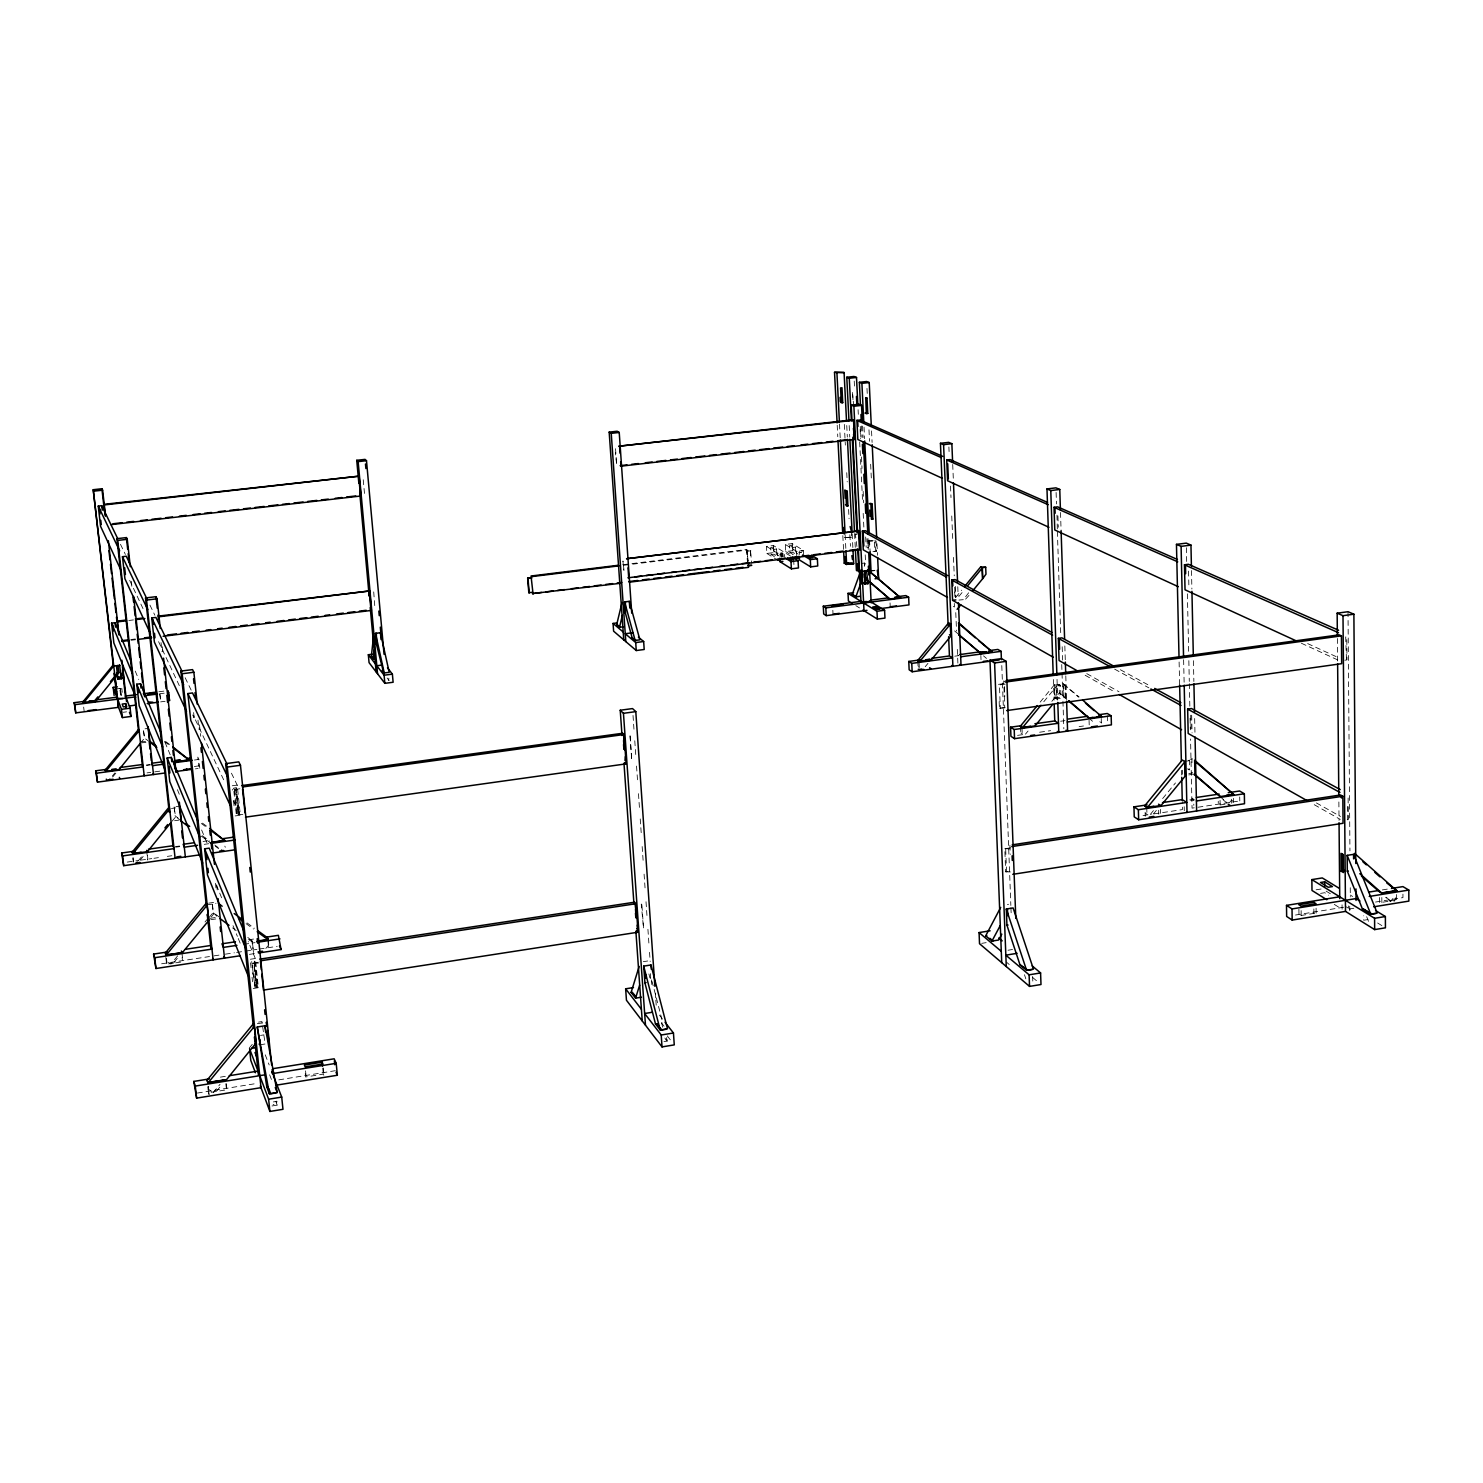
<?xml version="1.0" encoding="UTF-8"?>
<svg xmlns="http://www.w3.org/2000/svg" width="1483" height="1483" viewBox="0 0 1483 1483"><rect width="100%" height="100%" fill="white"/><g stroke="black" fill="none" stroke-linecap="round" stroke-linejoin="round"><path stroke-width="0.75" stroke-dasharray="5 3.75" d="M388.639 680.326L388.898 678.157M665.978 1040.028L666.887 1037.396M112.337 776.054L114.858 772.977M112.671 777.018L116.453 772.402M140.403 743.187L144.555 738.145L143.276 729.043L147.911 728.431M138.605 860.381L141.386 856.989M140.384 859.862L143.165 856.47M172.139 821.156L175.569 816.985L174.141 806.9L179.239 806.196M205.025 921.981L207.935 918.422M177.682 955.812L170.897 964.08L166.43 960.891L166.912 962.356L166.485 958.556M209.344 917.217L213.163 912.564L212.106 902.665L213.719 913.954L211.161 917.069M174.104 962.245L178.182 957.276M265.828 948.453L268.238 945.524L268.849 946.97M249.422 1047.832L252.258 1044.384M213.255 1092.563L220.059 1084.258M216.592 1091.117L222.061 1084.462M955.738 597.297L961.596 590.16M958.889 596.444L963.283 591.087M968.64 592.792L963.394 599.67L958.982 600.059M968.955 595.424L964.525 600.318M925.207 666.72L927.969 663.364M1040.158 702.126L1054.32 684.868L1056.563 686.184L1056.99 699.142L1054.747 697.807L1054.32 684.868M1043.791 701.737L1056.563 686.184M1051.836 701.366L1054.747 697.807M1025.457 734.159L1028.053 731.026M1054.654 685.09L1063.478 683.867L1063.886 696.806L1055.08 697.9L1059.363 692.876L1059.084 684.479L1060.586 685.35L1060.864 693.766L1056.619 698.919L1065.387 697.566L1063.515 696.584L1063.089 683.663L1079.142 696.973M1162.653 798.558L1175.481 782.931M1150.27 814.482L1154.553 809.273M1153.477 813.889L1156.332 810.404M1229.314 802.878L1231.502 800.19L1233.393 801.321M1393.983 901.423L1396.448 898.42L1394.094 897.03L1390.405 901.516L1385.604 897.271M272.001 1105.966L277.21 1105.113L276.783 1101.053M663.939 1041.622L667.183 1041.085L666.924 1037.136M662.66 1027.2L661.548 1022.918L662.753 1022.714L652.112 981.616L650.926 981.802L650.351 973.423M1368.012 919.553L1363.73 920.257L1363.711 915.771M273.335 1101.925L276.802 1101.35L276.598 1103.964L273.132 1104.52M220.374 1077.14L227.01 1076.065M1008.032 950.232L1012.518 949.509M1382.323 889.93L1389.182 888.818M197.35 1093.064L257.06 1083.387M278.804 1079.865L335.325 1070.689M1295.512 915.03L1344.043 907.17M1375.52 902.053L1402.955 897.604L1402.937 893.211M207.824 1086.742L208.473 1092.749L226.491 1089.82L225.842 1083.813M323.313 1067.982L324.11 1075.935L323.313 1074.118L305.591 1076.992L304.997 1071.023M1316.088 908.152L1316.162 914.826L1313.919 913.398L1298.997 915.808L1298.904 909.153M1387.921 901.386L1379.524 902.739L1379.487 896.121M1390.034 901.034L1394.242 900.366L1394.224 895.954M1353.831 908.263L1349.586 908.949L1351.884 910.377M981.727 943.355L986.158 942.65M1316.144 889.8L1322.391 888.799M1320.593 893.378L1324.782 892.71L1328.657 895.139M260.545 1035.412L263.955 1034.856M260.026 1044.792L265.16 1043.976L261.916 1021.583L258.505 1022.121M643.307 961.67L647.719 960.984M1007.42 904.482L1008.551 904.296M257.319 1023.696L262.454 1022.899L261.916 1021.583M254.26 985.861L256.837 985.472L257.708 987.604L255.15 963.209L254.297 961.132L251.721 961.522L255.132 987.993L251.721 961.522M258.431 962.263L253.686 962.986L256.244 987.363L260.545 986.714M1010.461 847.85L1004.788 848.721L1005.659 871.819L1009.441 871.244M253.241 988.494L258.376 987.697L255.336 958.5L248.236 941.52M1347.213 819.561L1348.288 819.413L1348.103 796.89M1005.659 871.819L1010.368 871.948M161.628 963.783L209.492 956.554M214.053 955.868L220.837 954.848M225.36 954.162L234.388 952.809M236.631 952.457L243.397 951.437M245.659 951.104L256.911 949.398M259.173 949.064L277.21 946.339M1143.004 815.557L1151.772 814.223M1153.959 813.889L1182.452 809.588L1182.285 801.599M1237.508 801.265L1192.054 808.142L1190.552 738.997M173.455 963.153L166.597 964.191L165.392 953.439M175.736 962.819L182.594 961.781L182.112 957.48M1224.995 804.212L1218.322 805.232L1218.247 801.246M249.404 954.366L256.188 953.347M255.336 958.5L250.164 959.279L251.109 968.269M252.573 963.598L255.15 963.209M253.686 962.986L258.339 963.171M1004.788 848.721L1009.497 848.832M249.033 939.74L253.556 939.054M1189.829 799.875L1193.667 799.281L1193.796 805.288M1190.738 800.431L1194.594 799.856M243.75 944.337L255.057 942.632M210.271 918.292L217.111 917.273M1188.791 773.551L1192.647 772.977L1187.753 768.824L1189.588 769.918L1189.385 760.686L1187.549 759.611L1192.351 758.907M210.827 919.682L217.667 918.681M1188.699 774.923L1192.554 774.348M208.64 903.166L215.869 902.109M206.971 904.871L216.036 903.555M1184.583 761.391L1192.592 760.223M127.223 862.086L138.364 860.511M140.588 860.177L151.748 858.601M153.972 858.286L158.421 857.637M167.338 856.377L171.806 855.747M1017.56 735.364L1024.178 734.437M1039.62 732.231L1050.631 730.656M1079.123 726.614L1083.498 725.984M203.06 841.473L209.678 840.527M175.439 846.608L179.536 846.014M1060.642 721.239L1065.035 720.608M175.661 847.182L179.758 846.608M204.246 844.346L208.677 843.716M174.586 820.729L178.683 820.155M236.168 813.24L238.782 812.869L239.634 814.668L237.002 815.038L236.168 813.24L233.535 788.14L236.168 787.788L239.634 814.668M239.894 788.752L235.519 789.364L238.151 814.482L242.952 813.815M999.171 701.663L999.412 708.133L1005.177 707.335M1344.821 660.232L1346.972 659.935L1346.786 636.782L1345.711 636.93L1346.471 660.343L1345.322 659.824M238.151 814.482L242.86 814.593M999.412 708.133L1004.176 708.188M235.13 815.928L240.357 815.187L237.206 785.1L230.254 770.752M237.206 785.1L231.96 785.805L232.405 790.105M998.504 684.367L1004.269 683.57L1004.77 696.528M233.535 788.14L234.37 789.883L237.002 789.531M1005.214 684.145L999.431 684.942L1000.339 708.726M171.472 808.457L175.569 807.883M147.021 772.884L150.728 772.383M154.788 771.846L161.387 770.938M194.366 766.489L198.759 765.895L199.834 768.268L195.422 768.861M146.391 764.987L150.117 764.486M954.737 656.19L958.778 655.634L957.536 654.874M146.576 765.469L150.302 764.968M194.458 760.019L198.87 759.426L199.834 768.268M141.849 741.889L145.575 741.407M142.201 742.816L145.927 742.334M158.866 691.764L165.558 690.911M159.738 693.747L164.205 693.173M160.627 701.885L165.095 701.311M123.126 712.285L126.574 711.84M116.453 688.909L120.661 688.372L121.717 691.134L119.826 688.557M861.808 563.392L864.645 563.039L864.83 566.71M869.557 570.936L874.951 570.251M870.058 571.233L875.452 570.547M784.841 559.462L784.433 552.325L773.385 545.522L766.47 546.374L766.878 553.437L773.774 552.584L779.316 556.032M868.259 549.414L867.852 541.073L873.246 540.405M803.749 555.754L803.471 550.397L792.182 543.631L785.304 544.465L785.693 551.546L792.571 550.694L798.206 554.123M867.852 541.073L872.467 541.202M766.47 546.374L777.463 553.196L782.542 553.215L782.746 556.792M781.801 557.256L781.652 552.677L784.433 552.325M771.123 554.549L773.904 554.197L776.981 556.125L776.573 549.025L773.496 547.116L770.734 547.468L771.123 554.549L774.2 556.477L773.792 549.359L770.734 547.468M785.304 544.465L796.501 551.268L801.561 552.288L798.781 552.64M803.471 550.397L800.672 550.749L805.751 551.769M790.476 556.032L786.676 553.697L779.687 554.568M789.976 552.64L792.738 552.306L795.889 554.216L795.5 547.116L792.348 545.225L789.586 545.559L789.976 552.64L793.108 554.549L792.719 547.449L789.586 545.559M130.745 639.544L135.324 638.969M131.06 640.267L135.639 639.711M872.968 551.62L876.583 551.175L876.082 540.757M128.854 620.469L133.433 619.913M856.914 546.467L855.339 534.14L857.471 533.88M622.804 564.726L629.682 563.874M631.98 563.596L746.653 549.489L748.173 560.852M623.564 565.301L630.442 564.448M632.74 564.17L747.525 550.045M851.631 537.217L843.623 537.55L851.631 537.217L851.427 533.157M747.692 563.41L746.969 551.064L750.491 550.638L751.659 563.262M746.969 551.064L750.917 550.916M773.792 549.359L776.573 549.025M792.719 547.449L795.5 547.116M852.391 392.457L853.856 407.436M1307.672 643.603L1338.927 657.896M1301.37 643.233L1338.76 660.398M1120.369 669.741L1150.623 686.221M1114.66 669.148L1148.862 687.852M855.339 534.14L856.321 534.696M876.583 551.175L875.563 550.601L875.063 540.183M1086.779 673.634L1118.998 691.764M1316.403 802.933L1340.484 816.484M1085.185 675.266L1115.309 692.283M1314.235 804.694L1340.243 819.395M953.309 606.362L954.44 606.992L954.292 603.433M864.645 563.039L864.329 566.413M1066.852 699.475L1059.363 692.876L1065.776 697.918L1065.35 684.961M1099.793 721.739L1101.331 722.666M1005.585 682.05L1003.713 680.919L1004.714 707.224M1191.831 798.169L1193.667 799.281M1350.309 895.083L1352.589 896.492M785.693 551.546L789.419 553.826M1326.117 891.116L1331.715 894.583M1377.614 922.982L1385.437 927.82M1346.175 906.817L1348.455 908.226L1348.399 902.702M855.802 605.62L859.51 607.937M1334.255 904.37L1339.816 907.856M766.878 553.437L777.871 560.333L777.463 553.196M918.237 666.72L919.441 667.498M1020.934 732.954L1022.38 733.9M1145.339 813.203L1147.101 814.334M211.568 1091.395L208.232 1089.06L208.843 1090.932L208.38 1086.668M246.104 923.668L253.482 929.025M219.391 917.087L213.163 912.564L216.833 916.234M247.791 937.441L251.498 940.37M232.609 927.913L236.168 930.508M248.681 939.573L252.11 941.798M247.049 922.908L254.409 928.265M202.448 823.121L207.824 827.088M201.354 823.491L206.749 827.458M174.141 806.9L175.124 815.872L177.941 817.93M202.374 835.708L209.604 841.028M214.813 845.069L218.205 847.553M181.204 821.137L175.124 815.872M215.313 846.218L218.705 848.721M201.262 836.078L210.326 842.752M149.672 741.963L144.555 738.145L143.276 729.043M165.577 741.463L170.916 745.43M164.391 741.519L169.729 745.504M1032.613 977.445L1037.637 981.69M1006.215 961.929L1009.256 964.525M954.607 630.905L958.834 634.539M983.526 655.875L986.492 658.433M1088.763 717.994L1095.14 723.537M1063.089 683.663L1078.567 697.14M1219.749 796.297L1226.626 802.322M1223.049 799.708L1228.202 804.212M1386.327 897.252L1391.147 901.516M364.484 493.45L362.983 476.933M373.716 591.902L374.902 607.77M659.453 1015.132L662.252 1018.71M661.548 1022.918L664.013 1026.217M667.257 1035.857L671.465 1041.288M387.082 677.972L389.158 680.641M664.829 1038.026L667.183 1041.085M120.475 544.298L125.388 554.457M149.931 605.083L154.862 615.241M185.171 677.75L191.214 690.244M235.519 789.364L238.485 815.205M129.688 580.335L143.128 608.864M158.588 641.657L179.313 685.647M195.422 719.848L224.73 782.042M233.517 800.69L240.357 815.187M192.716 714.973L194.032 717.772L193.55 713.286M198.87 759.426L197.814 757.072L198.759 765.895M224.823 846.126L225.323 847.275M135.231 671.095L138.753 679.492M164.984 742.26L170.211 754.81M201.614 829.961L207.861 844.902M177.404 789.642L180.036 796.074M216.407 885.036L222.524 900.014M233.016 925.67L237.391 936.366M238.262 938.517L240.895 944.931M252.258 972.718L258.376 987.697M256.244 987.363L254.038 963.82M1366.659 916.698L1369.013 922.611M265.235 1054.802L269.183 1064.961M269.628 1074.804L272.724 1082.812M121.328 695.323L119.808 688.483L120.457 694.174M275.931 1101.776L277.21 1105.113M1024.475 974.72L1025.828 978.836M133.173 859.158L133.563 860.325M208.473 1092.749L209.084 1094.621L208.213 1086.594M648.887 973.942L649.906 977.872M83.66 707.076L84.142 711.154M133.062 857.489L133.507 861.382M132.895 858.249L133.34 862.142M166.356 959.204L166.838 963.505M147.466 855.431L147.911 859.324M146.632 850.371L147.725 860.103M121.81 688.297L122.273 692.32M181.89 952.494L182.854 961.095M131.264 581.28L132.043 588.176M162.314 646.755L162.815 651.334M161.035 642.621L162.055 651.816M160.609 699.197L159.589 692.301L160.275 698.4M197.962 720.163L198.944 729.339M215.461 883.275L215.962 887.872M193.624 712.582L194.106 717.049M226.269 1083.684L226.918 1089.69M199.501 724.853L200.724 736.291M216.666 884.943L217.408 891.802M236.168 787.788L238.782 812.869M254.297 961.132L256.837 985.472M234.37 789.883L237.002 815.038M233.535 800.876L234.221 807.327M252.054 977.26L252.536 981.746M268.219 939.499L269.109 948.063M267.811 940.222L268.701 948.768M305.554 1070.856L306.165 1076.825M322.719 1068.149L323.313 1074.118M655.375 993.221L655.708 997.837M655.857 1000.154L656.339 1007.068M615.538 448.682L616.668 464.902L615.408 452.482M624.028 570.362L622.971 560.963L623.601 570.047M633.019 715.473L633.964 729.265M634.78 740.777L635.892 756.868M636.541 766.062L637.653 782.153M638.469 793.665L639.581 809.755M640.23 818.95L641.36 835.04M642.158 846.552L643.27 862.643M644.085 874.136L645.049 887.928M646.013 901.738L646.959 915.53M647.923 929.322L648.887 943.114M649.535 952.327L650.184 961.522M651.463 979.911L651.779 984.508M750.491 550.638L750.973 558.869M747.395 551.342L748.118 563.707M746.653 549.489L747.302 560.296M782.987 553.493L783.191 557.07M781.152 553.4L781.337 556.978M780.243 552.844L780.447 556.422M773.385 545.522L773.904 554.197M799.281 550.916L799.485 554.494M796.501 551.268L796.89 558.405M793.646 559.554L793.943 564.967M792.182 543.631L792.738 552.306M832.834 610.273L833.038 614.147M844.309 424.416L845.347 445.104M846.737 472.688L847.201 481.882M848.591 509.466L849.055 518.661M849.852 534.751L850.445 546.245M839.508 424.008L840.212 437.837M845.125 534.659L845.829 548.488M837.209 425.213L837.784 436.725M842.826 535.604L843.53 549.414M864.033 427.123L864.608 438.653M869.539 540.053L870.095 551.583M868.871 541.647L869.168 547.894M862.55 426.066L863.106 437.541M868.037 538.57L868.482 547.765M861.493 425.992L862.049 437.504M866.999 538.663L867.444 547.857M860.27 426.4L860.789 437.022M865.683 536.957L866.183 547.394M860.121 429.458L860.566 438.616M861.456 456.949L862.012 468.406M863.143 491.299L863.699 502.756M858.082 409.716L858.305 414.313M859.677 441.953L862.605 501.847M863.18 513.359L863.847 527.188M865.201 554.827L865.664 564.041M854.227 381.075L854.56 387.953M852.744 394.719L853.17 403.32M849.184 425.547L849.759 437.04M854.579 533.602L855.265 547.394M846.756 425.51L847.331 437.04M852.169 533.787L852.873 547.616M890.041 602.895L890.226 606.751M871.541 430.904L872.097 442.435M876.972 543.779L877.528 555.291M866.98 388.416L867.314 395.312M868.982 429.773L869.539 441.267M870.651 464.235L871.318 478.027M874.414 542.37L874.859 551.565M919.034 661.696L919.33 667.98M917.829 660.917L918.107 667.202M952.716 464.457L953.384 480.603M957.777 586.712L958.148 595.944M955.293 586.36L955.756 597.649M948.898 446.958L949.083 451.555M950.51 486.072L950.992 497.565M951.752 515.973L952.809 541.276M953.476 557.386L954.255 575.793M954.718 587.287L955.108 596.5M955.775 612.609L956.535 630.998M957.314 649.406L957.888 663.216M954.7 591.977L954.885 596.203M980.856 655.467L981.023 659.638M1009.923 845.199L1010.257 854.43M1001.785 665.552L1010.85 905.464M1010.943 907.781L1011.202 914.696M1005.696 849.407L1006.586 872.523M1032.631 976.444L1032.798 981.06M1021.991 727.56L1022.25 734.419M1020.545 726.633L1020.786 733.473M1060.512 512.488L1061.105 530.895M1064.831 645.958L1065.276 659.768M1065.795 675.877L1066.537 698.882M1065.406 697.696L1064.979 684.757L1056.137 685.98L1056.619 698.919M1057.917 515.917L1058.287 527.244M1062.18 646.718L1062.625 660.028M1056.1 492.449L1056.489 503.905M1056.99 515.157L1057.305 529.153M1057.379 531.452L1060.753 634.705M1061.735 664.532L1062.866 698.956M1062.94 701.255L1063.83 728.783M1057.027 679.399L1057.713 700.124M1054.691 685.09L1055.136 698.03M1053.356 679.511L1054.061 700.18M1089.06 720.349L1089.208 724.89M1107.338 715.77L1107.541 722.573M1101.202 718.384L1101.443 723.148M1146.767 807.401L1146.971 815.409M1145.136 812.258L1145.247 816.28M120.883 691.245L120.994 695.564M1160.41 809.366L1160.522 813.37M1158.668 810.219L1158.779 814.223M1183.619 659.731L1184.138 682.866M1184.194 806.733L1184.287 810.719M1182.526 770.196L1182.618 774.256M1179.115 661.993L1179.634 685.053M1181.58 770.381L1181.673 774.997M1191.498 570.547L1191.887 589.029M1193.426 660.695L1193.871 681.513M1194.668 718.495L1195.001 734.678M1188.55 571.103L1188.903 587.008M1191.665 715.177L1192.054 732.899M1191.887 758.647L1191.98 762.707M1190.701 715.214L1191.053 731.026M1186.381 547.728L1186.678 561.556M1187.382 593.83L1188.643 651.445M1188.847 660.658L1189.292 681.401M1189.347 683.7L1189.848 706.742M1190.089 718.273L1190.348 729.784M1220.064 800.375L1220.138 804.361M1239.714 796.946L1239.788 800.931M1233.448 798.355L1233.522 802.34M1231.613 799.226L1231.687 803.211M1301.129 910.581L1301.221 917.254M1313.864 908.949L1313.919 913.398M1342.059 904.834L1342.096 909.264M1337.388 638.506L1337.592 661.529M1338.871 801.951L1339.038 820.377M1348.01 611.719L1349.938 850.927M1350.253 887.724L1350.327 896.937M1349.715 906.28L1349.752 910.71M1347.676 806.381L1347.787 819.895M1381.822 897.53L1381.859 904.148M1396.43 894.509L1396.578 899.551M630.053 735.79L631.758 760.241L630.053 735.79M641.898 904.778L641.249 904.018L643.566 928.525L641.898 904.778M252.407 941.89L251.813 940.463L253.537 952.587L252.407 941.89"/><path stroke-width="1.5" d="M371.343 656.265L374.161 658.749L371.343 656.265L373.586 636.077M373.345 658.841L374.365 649.758M623.342 626.808L619.505 627.272L616.631 624.862L622.026 602.506M619.505 627.272L622.378 615.389M641.416 997.225L635.577 998.133L631.128 992.387L639.154 966.434M635.577 998.133L639.636 985.175M856.433 596.908L852.206 594.572L861.048 570.102L861.901 583.913L860.844 583.282L860.233 570.881L861.697 570.121L862.309 582.522M860.881 583.041L855.858 596.833L860.344 596.259M866.48 577.517L866.109 580.483M1001.804 934.142L998.652 940.018L991.96 941.075L985.713 935.81L1000.691 907.392M991.96 941.075L1000.302 925.429M95.06 700.31L97.841 696.899M110.428 681.55L114.71 676.637M117.936 665.274L118.788 672.8L95.468 701.515L82.918 702.182M105.812 771.345L139.087 730.804L138.549 729.432L105.349 769.899L105.812 771.345L119.048 769.566L140.403 743.187M168.932 807.345L132.302 851.984L132.877 853.726L169.581 809.014L168.932 807.345L169.488 812.183M164.891 827.922L167.672 824.529M132.228 852.41L132.617 853.578L147.447 851.668L170.99 822.546M166.17 955.108L207.101 905.223L206.285 903.147L165.447 952.92L166.17 955.108L182.372 952.661L208.751 920.517L207.101 905.223M208.065 1082.887L254.316 1026.514L253.296 1023.863L207.138 1080.106L208.065 1082.887L226.306 1079.939L255.947 1043.161M964.525 586.582L980.634 566.951L982.358 567.859L982.784 578.574L973.108 590.364M967.695 585.729L982.358 567.859M957.128 609.328L960.817 604.823M982.784 578.574L985.973 574.199L985.694 567.248L980.93 567.099M950.566 623.917L919.479 661.77L917.662 660.602L948.694 622.804L950.566 623.917L951.066 635.799L931.027 660.213L917.829 660.917M1037.321 705.574L1020.323 726.262L1022.51 727.671L1035.041 725.891L1052.615 704.499M1022.51 727.671L1040.955 705.204M1147.379 807.531L1185.047 761.65L1182.303 760.038L1144.709 805.825L1147.379 807.531L1161.078 805.473L1185.362 775.906L1185.047 761.65M260.304 1085.816L269.906 1111.453L282.975 1109.303L281.714 1097.086L273.391 1075.731M633.463 987.567L625.641 988.809L626.456 1000.246L662.03 1046.905L674.264 1044.885L673.449 1033.002L665.051 1022.269M990.125 930.805L979.077 932.566L979.521 943.707L1029.536 986.399L1040.992 984.527L1040.584 972.941L1032.205 965.934M1339.724 896.789L1286.503 905.371L1286.651 916.457L1292.175 920.072L1345.507 911.396L1374.648 929.6L1385.437 927.82L1385.382 916.531L1375.594 910.562M209.307 1078.92L193.81 1081.422L196.627 1098.124L261.008 1087.669L227.27 767.063L225.638 763.652L238.782 761.873L240.468 765.265L271.649 1064.85M276.079 1085.222L337.364 1075.249L336.196 1063.311L334.157 1058.806L273.039 1068.65M1373.703 906.817L1408.85 901.108L1408.813 890.06L1402.918 886.612L1391.48 888.447M266.847 1087.095L269.387 1093.805L277.21 1092.526L264.956 1025.773L257.245 1026.996L266.847 1087.095L268.145 1086.891M655.486 1023.9L660.213 1030.018L667.517 1028.813L650.963 964.97L643.715 966.119L644.901 982.766L655.486 1023.9L656.691 1023.696L661.437 1029.814M1019.933 964.654L1026.57 970.234L1033.447 969.122L1013.111 907.948L1006.308 909.023L1006.938 925.225L1019.933 964.654L1027.812 970.253L1032.39 969.511M1362.432 909.005L1370.737 914.121L1377.206 913.065L1353.571 854.356L1347.176 855.357L1347.305 871.17L1362.432 909.005L1371.812 913.936M275.949 1092.934L270.74 1093.787L268.775 1088.559M666.368 1029.239L661.492 1030.036L656.821 1023.974M1376.187 913.417L1371.886 914.121L1363.656 909.06M249.552 1048.666L268.627 1099.218L281.714 1097.086M651.853 1012.333L644.642 1013.501L661.214 1035.004L673.449 1033.002M1017.116 953.328L1005.826 955.163L1029.109 974.813L1040.584 972.941M1326.822 899.736L1311.992 890.467L1311.862 879.604L1374.593 918.292L1385.382 916.531M229.235 1075.713L258.005 1071.078M1368.605 892.136L1377.744 890.653M322.126 1062.199L304.386 1065.054L305.164 1066.87L322.923 1063.997L322.126 1062.199L322.534 1066.166M207.917 1082.423L226.306 1079.939M1381.526 893.007L1396.411 890.616M225.824 1079.68L207.768 1082.59L207.157 1080.736M1381.785 893.1L1396.541 890.727M1379.468 891.709L1382.1 893.359L1397.005 890.949L1354.554 853.355M193.81 1081.422L195.274 1086.075L264.864 1074.841M336.196 1063.311L272.557 1073.599L271.834 1071.764M1286.503 905.371L1292.027 908.931L1356.037 898.587L1359.948 900.978M1369.235 896.455L1408.813 890.06M251.647 1048.333L255.799 1047.684M1311.862 879.604L1322.28 877.936L1339.093 888.224M631.128 992.387L634.539 995.074M985.713 935.81L986.825 935.643M1324.671 881.81L1320.482 882.478L1328.249 887.26L1332.457 886.593L1324.671 881.81L1324.708 886.185M1341.188 871.188L1343.468 872.56L1343.32 854.69L1341.04 853.337L1341.188 871.188L1344.377 870.669L1342.671 869.65L1342.523 854.06M259.043 1044.106L260.322 1043.902L259.877 1039.62M644.901 982.766L646.106 982.562M1006.938 925.225L1008.069 925.058M1347.305 871.17L1348.362 871.003M259.71 959.149L634.705 902.183L636.003 903.703L638.024 932.214L263.473 990.088L261.824 974.331M1012.796 874.321L1343.042 823.287L1342.819 796.241L1340.521 794.981L1012.203 844.847M258.042 951.901L262.547 951.215M1149.269 817.077L1153.793 816.391M167.264 952.012L153.583 954.07L155.956 968.51L240.339 955.738M258.45 952.994L281.066 949.565L278.378 935.328L264.827 937.367M1147.119 804.88L1133.957 806.863L1134.235 816.873L1138.647 819.765L1244.515 803.73L1244.348 793.757L1239.621 790.995L1228.239 792.701M636.003 903.703L260.415 960.817L261.36 969.826M1011.758 846.571L1342.819 796.241M185.523 949.287L210.623 945.505L211.976 949.101L154.733 957.721L153.583 954.07M235.5 941.779L221.968 943.8L223.358 947.396L236.946 945.357M1162.487 802.581L1182.229 799.615L1186.789 802.433L1138.369 809.718L1133.957 806.863M1196.392 797.483L1219.137 794.072M258.95 940.778L265.958 939.851M1153.774 806.214L1146.767 807.401L1144.987 806.251M1226.497 795.277L1233.374 794.369M256.819 941.464L268.238 939.759L267.292 937.627L258.098 930.935M1220.212 796.575L1233.726 794.536L1194.649 760.241L1194.946 774.478L1220.212 796.575L1193.871 774.311M257.319 942.28L279.972 938.887M1196.429 800.968L1244.348 793.757M248.05 975.647L207.453 875.007L204.617 848.814L209.233 848.165L243.805 930.916M1308.228 801.302L1188.18 733.473L1187.642 709.078L1191.535 708.54L1340.243 789.605M176.737 856.896L180.815 856.303M135.787 863.032L139.903 862.439M219.651 851.075L223.729 850.5M1030.592 735.512L1034.726 734.938M1091.321 726.874L1097.439 726.003M135.027 851.094L121.643 853.003L123.701 865.683L198.648 855.005M211.939 853.114L234.073 849.944M1021.639 725.632L1010.59 727.189L1010.943 736.309L1014.539 738.664L1111.416 724.853L1111.156 715.77L1107.282 713.508L1098.532 714.75M148.411 849.203L172.955 845.736L174.049 848.628L122.57 855.932L121.643 853.003M194.217 842.715L183.169 844.29L184.3 847.182L197.591 845.291M222.932 838.655L233.98 837.098M1034.874 723.76L1054.747 720.942L1058.473 723.241L1014.205 729.525L1010.59 727.189M1067.908 719.088L1087.595 716.289M132.784 853.448L141.107 852.262M212.273 842.177L224.6 840.435M1024.234 727.133L1030.5 726.244M1088.763 717.994L1092.897 717.42M1097.012 716.827L1101.146 716.233M210.326 842.752L224.73 840.527L224.23 839.378M1089.004 718.069L1101.535 716.474L1082.571 699.976M210.883 843.401L235.259 839.953M1067.297 721.999L1111.156 715.77M245.474 817.152L626.123 763.856L624.046 734.511L622.749 733.251L241.655 785.601M1006.66 710.579L1341.67 663.68L1341.429 635.873L1339.093 634.854L1006.012 680.604M242.322 786.991L624.046 734.511M1005.585 682.05L1341.429 635.873M622.026 735.549L620.228 710.246L632.537 708.577L635.799 711.636L654.893 986.306M1001.729 962.652L989.977 660.195L1001.526 658.619L1006.178 661.381L1015.799 918.403M1337.369 636.207L1337.165 613.183L1348.01 611.719L1353.886 614.203L1355.777 863.514M113.153 779.242L106.609 780.132L106.294 779.15M183.818 769.677L190.287 768.806M923.983 669.463L918.199 669.296M983.359 661.418L987.882 660.806M106.776 769.325L95.672 770.808L97.47 782.134L164.539 773.051M175.569 771.549L191.01 769.455M920.053 659.916L908.764 661.437L909.153 669.797L912.156 671.762L999.171 659.991M227.27 767.063L240.468 765.265M620.228 710.246L623.453 713.304L635.799 711.636M989.977 660.195L994.592 662.957L1006.178 661.381M1337.165 613.183L1343.005 615.686L1353.886 614.203M202.652 863.087L169.785 781.652L167.171 757.98L171.305 757.424L198.055 821.434M1077.14 670.724L1059.066 660.51L1058.343 638.339L1061.902 637.857L1114.326 666.442M120.104 767.527L142.312 764.542L143.221 766.915L96.432 773.218L95.672 770.808M151.6 763.282L162.611 761.799M186.802 758.554L191.214 757.961M931.361 658.396L949.435 655.968L952.549 657.877L911.767 663.383L908.764 661.437M959.779 654.578L979.948 651.853M988.901 650.648L997.874 649.443L1001.099 651.334L1001.414 659.675M180.073 760.093L175.624 760.445M925.652 659.768L929.489 659.249M979.281 652.539L983.841 651.927M111.818 769.399L116.175 768.806M180.277 760.167L175.976 760.76L176.366 761.706M979.503 652.613L986.269 651.704M112.356 770.215L119.048 769.566M189.194 759.871L176.125 761.632L189.305 760.093L188.916 759.018M919.182 661.566L931.027 660.213M980.56 653.299L991.96 651.76M958.926 635.058L980.875 653.502L992.294 651.964L958.648 622.841M163.556 764.171L152.527 765.673L151.97 764.227M174.605 762.688L192.252 760.316M960.669 656.784L1001.099 651.334M122.774 698.512L117.342 698.363L118.269 706.52L122.403 717.568L131.06 716.456L130.115 708.17L125.406 696.083L136.566 694.637M372.363 654.225L368.34 654.726L369.063 662.641L384.839 683.329L393.125 682.254L392.383 674.135L387.471 667.851M616.928 622.934L613.072 623.435L613.61 631.183L636.263 650.536L644.197 649.498L643.659 641.527L638.376 637.115M862.939 610.069L877.361 619.078L884.962 618.096L884.591 610.255L869.539 601.06M105.497 515.454L102.624 490.169L101.901 488.741L93.225 489.705L118.566 707.335L75.744 712.878L74.15 702.682L85.402 701.237M96.636 699.772L116.897 697.177M143.258 693.784L156.642 692.06M866.999 610.347L826.235 615.63L823.695 613.962L823.287 606.232L860.974 601.375M870.688 600.133L888.298 597.853M897.085 596.722L905.891 595.591L908.634 597.204L908.986 604.897L878.121 608.901M89.073 701.292L93.095 700.773M894.657 597.334L899.143 596.963M88.906 701.403L94.912 700.625M155.641 692.802L147.725 693.822L155.975 693.599M862.031 602.024L865.794 601.542M895.065 597.575L899.254 597.037M862.55 602.358L870.076 601.375M889.652 598.965L900.515 597.76L867.759 569.917M74.15 702.682L74.78 704.685L135.12 696.917M144.073 695.768L157.495 694.025M381.724 665.125L376.812 665.756L384.097 675.21L384.839 683.329M633.093 632.722L625.251 633.723L635.706 642.565L636.263 650.536M823.287 606.232L825.827 607.882L908.634 597.204M230.31 805.547L190.769 720.46L187.878 693.562L192.53 692.95L227.288 764.616M1297.217 641.323L1185.028 589.789L1184.472 564.801L1188.402 564.281L1338.593 630.256M382.169 670.279L384.245 672.967L389.213 672.318L380.427 632.722L375.514 633.352L376.552 644.753L383.003 670.168M632.166 637.931L635.15 640.452L639.896 639.822L629.33 601.319L624.603 601.913L625.4 613.109L632.166 637.931L635.985 640.471M125.629 703.628L122.199 704.073L123.274 706.909L126.741 706.464L125.629 703.628L126.111 707.725M875.823 606.584L872.783 606.973L876.564 609.291L879.604 608.901L875.823 606.584L876.008 610.477M88.146 710.635L96.135 709.615M152.934 702.256L148.634 701.96M833.038 614.147L839.378 613.332M890.226 606.751L896.492 605.935M129.336 705.945L136.047 705.074M147.225 703.628L158.384 702.182M1052.059 632.5L955.015 579.575L951.734 580.001L952.587 600.337L955.849 599.911M117.398 686.833L113.19 687.37L121.476 709.3L130.115 708.17M384.097 675.21L392.383 674.135M635.706 642.565L643.659 641.527M852.113 603.321L848.406 601.004L848.016 593.385L876.972 611.256L884.591 610.255M875.026 578.778L878.622 578.333L877.639 557.589M116.193 675.84L116.953 672.615M121.309 675.191L120.364 672.188M376.552 644.753L376.33 633.241M625.4 613.109L625.4 601.82M985.694 567.248L982.08 567.711L982.487 578.426M117.435 677.824L123.719 677.842L117.75 678.602M860.844 583.282L868.371 582.337M867.166 583.245L864.163 583.635L867.963 583.727L866.573 570.825M121.384 678.751L120.624 676.823L117.213 677.249L117.973 679.195L121.384 678.751L119.511 664.662M206.304 905.631L180.889 671.095L192.549 669.612L193.865 672.244L197.295 704.258M1179.022 657.377L1176.464 544.372L1186.289 543.13L1190.96 545.114L1191.405 565.913M180.889 671.095L182.168 673.745L193.865 672.244M1176.464 544.372L1181.098 546.356L1190.96 545.114M165.336 770.604L139.198 705.815L136.77 684.219L140.533 683.756L160.609 731.823M848.016 593.385L853.578 592.662M115.34 680.011L116.453 688.909M852.206 594.572L856.599 596.741M779.891 558.146L780.095 561.742L791.403 568.842L798.466 567.952L798.058 560.704L792.367 557.2M798.966 556.218L799.17 559.795L810.682 566.877L817.745 565.987L817.355 558.739L811.553 555.254M843.642 551.713L844.235 563.206L847.738 562.761M844.235 563.206L852.224 562.891M845.199 563.781L844.828 556.533L845.681 564.059L853.67 563.744L852.985 549.915M845.681 564.059L853.67 563.744M113.672 665.811L119.901 665.626L116.471 666.052L117.973 679.195M868.834 570.547L863.551 571.215L867.37 571.289M121.606 640.675L128.465 639.822M144.463 637.838L151.322 636.986M167.338 635.002L176.477 633.853M181.056 633.297L187.915 632.444M192.475 631.869L199.334 631.016M206.193 630.164L210.771 629.608M217.63 628.755L222.209 628.18M229.068 627.328L235.927 626.475M240.487 625.9L247.346 625.066M251.925 624.491L258.784 623.639M265.642 622.786L270.221 622.211M277.08 621.358L283.939 620.506M288.499 619.95L295.358 619.097M299.937 618.522L306.796 617.669M311.356 617.113L318.215 616.261M325.074 615.408L329.652 614.833M336.511 613.981L343.37 613.128M347.949 612.572L354.808 611.719M359.368 611.144L366.227 610.292M634.78 576.943L641.657 576.09M646.236 575.515L653.095 574.663M657.673 574.106L664.551 573.254M671.41 572.401L675.988 571.826M682.866 570.974L689.725 570.121M694.304 569.546L701.181 568.693M705.76 568.137L712.619 567.285M719.496 566.432L724.075 565.857M730.934 565.004L737.811 564.152M742.39 563.577L749.249 562.724M753.827 562.168L760.705 561.316M765.284 560.741L772.161 559.888M776.74 559.313L783.599 558.461M790.661 561.186L790.458 557.589L797.335 556.755M801.914 556.199L808.791 555.346M813.37 554.772L820.229 553.919M824.808 553.344L831.685 552.492M836.264 551.936L843.123 551.083M850 550.23L856.859 549.377M809.644 555.643L806.845 555.995L810.089 557.96L812.906 557.608L809.644 555.643L809.829 559.239M121.921 641.416L128.78 640.563M137.938 639.414L151.674 637.709M163.111 636.3L371.38 610.421L369.601 590.957L158.31 616.112M627.921 577.795L860.196 549.674L859.269 530.914L626.605 558.72L859.269 530.914M777.871 560.333L780.651 559.981M796.89 558.405L799.671 558.053M747.821 565.468L751.77 565.32L748.248 565.764M527.67 578.073L531.674 577.925L527.67 578.073L528.819 592.718L532.471 592.255M780.095 561.742L782.894 561.39M534.714 593.293L541.573 592.44M546.152 591.865L553.029 591.013M557.608 590.438L564.485 589.585M571.344 588.732L578.222 587.861M582.8 587.305L589.659 586.452M594.257 585.878L601.116 585.025M605.694 584.45L612.572 583.598M617.15 583.023L621.729 582.448M628.607 581.596L637.764 580.465M642.343 579.89L649.202 579.037M653.781 578.463L660.658 577.61M665.237 577.035L672.114 576.183M676.693 575.608L683.552 574.755M688.149 574.181L708.744 571.622M713.323 571.048L720.2 570.195M724.779 569.62L731.657 568.768M736.235 568.193L743.094 567.34M785.341 558.071L790.995 561.594L798.058 560.704M532.416 593.571L620.191 583.32M629.367 582.189L748.544 567.34L748.303 563.021M802.618 554.976L810.293 559.629L817.355 558.739M872.875 519.124L871.429 519.291L870.873 503.479L869.427 503.645L872.152 504.127L872.875 519.124L871.596 518.438M126.24 620.042L117.083 621.155L118.659 633.667M135.398 618.912L142.275 618.077M117.379 621.878L126.556 620.747M135.732 619.634L144.889 618.504M158.644 616.817L369.601 590.957M186.543 711.377L154.399 642.176L151.729 617.929L155.919 617.429L182.149 671.521M1178.299 586.693L1054.784 529.969L1054.024 507.297L1057.62 506.852L1177.446 559.48M135.769 697.325L113.857 642.992L111.596 623.157L115.025 622.73L130.838 660.584M947.47 597.427L863.273 549.841L862.346 531.081L865.368 530.71L947.859 575.682M618.207 565.283L531.044 576.016L533.083 594.182M531.73 576.609L618.967 565.857M847.942 505.907L846.515 506.074L845.773 491.429L847.201 491.262L847.942 505.907L845.514 504.609M169.192 811.739L145.538 597.946L155.993 596.685L157.05 598.798L160.312 628.477M1053.208 674.932L1046.979 488.927L1055.952 487.851L1059.77 489.464L1060.438 510.171M145.538 597.946L146.557 600.059L157.05 598.798M1046.979 488.927L1050.78 490.558L1059.77 489.464M150.506 633.816L124.924 578.759L122.459 556.7L126.259 556.236L146.965 598.965M1048.926 527.281L947.581 480.733L946.729 459.971L950.028 459.6L1047.48 502.385M138.642 731.972L116.897 538.681L126.389 537.587L127.26 539.311L130.319 566.728M948.138 625.177L940.444 443.306L948.694 442.36L951.864 443.695L952.624 462.158M116.897 538.681L117.732 540.424L127.26 539.311M940.444 443.306L943.577 444.659L951.864 443.695M113.005 523.759L122.162 522.702M126.741 522.183L133.618 521.404M140.477 520.607L147.355 519.829M151.933 519.291L161.091 518.253M165.67 517.715L172.547 516.937M179.424 516.14L186.283 515.361M193.161 514.582L200.038 513.785M204.617 513.266L211.476 512.469M218.353 511.691L225.231 510.894M229.809 510.374L238.967 509.336M243.546 508.799L250.423 508.02M255.002 507.483L264.159 506.445M268.738 505.925L277.896 504.869M282.474 504.35L289.352 503.553M293.931 503.034L303.088 501.977M307.667 501.458L316.824 500.401M321.403 499.882L328.281 499.104M335.158 498.307L342.017 497.528M346.596 496.99L355.772 495.952M620.135 465.662L627.012 464.883M631.591 464.346L638.45 463.567M645.327 462.77L652.186 461.992M656.765 461.473L665.941 460.416M670.52 459.897L677.379 459.1M681.958 458.581L691.115 457.524M695.694 457.005L704.851 455.967M709.43 455.429L716.308 454.651M720.886 454.132L730.044 453.075M734.623 452.556L743.78 451.499M748.359 450.98L755.236 450.183M759.815 449.664L768.973 448.608M773.551 448.088L782.709 447.05M787.288 446.513L794.146 445.734M801.024 444.937L807.901 444.159M812.48 443.639L821.638 442.583M826.216 442.064L833.075 441.267M837.654 440.748L846.812 439.691M111.003 524.63L360.907 495.989L359.09 476.154L103.847 504.35L105.404 516.177M853.8 420.282L618.782 446.216L852.744 419.819L853.8 420.282L854.746 439.394L620.969 466.181L620.673 461.862M358.849 483.291L356.736 460.305L365.059 459.378L366.486 460.694L384.06 654.281M623.75 639.84L609.179 432.128L617.15 431.238L619.227 432.461L631.739 613.146M852.039 421.153L851.242 405.119L858.879 404.266L861.549 405.397L862.327 421.469M93.93 491.151L102.624 490.169M356.736 460.305L358.144 461.639L366.486 460.694M609.179 432.128L611.237 433.351L619.227 432.461M851.242 405.119L853.893 406.249L861.549 405.397M866.313 413.572L867.777 413.405L867.036 398.148L865.757 397.629L866.313 413.572L865.034 413.034L867.777 413.405M104.125 504.943L359.09 476.154M121.254 570.844L100.566 526.317L98.267 506.074L101.752 505.684L117.509 538.199M942.391 478.342L857.841 439.506L856.896 420.375L859.955 420.023L942.632 456.338M865.571 398.315L867.036 398.148M842.733 402.672L841.306 402.82L840.564 387.916L841.992 387.767L842.733 402.672L840.305 401.615L840.082 397.37M837.098 422.915L834.521 372.326L844.087 372.53L846.515 420.912M834.521 372.326L844.087 372.53M848.962 420.95L846.774 377.257L854.004 376.478L856.507 377.461L857.86 405.1M846.774 377.257L849.277 378.258L856.507 377.461M860.474 405.304L859.361 382.317L866.647 381.52L869.223 382.54L871.318 426.307M859.361 382.317L861.901 383.337L869.223 382.54M856.896 420.375L941.464 457.654M946.729 459.971L1048.129 504.683M1054.024 507.297L1177.724 561.835M1184.472 564.801L1338.5 632.703M854.746 439.394L853.485 434.667M847.201 491.262L844.772 490.002L845.199 498.362M870.873 503.479L872.152 504.127M1154.664 688.427L1180.876 702.72M862.346 531.081L946.599 577.184M951.734 580.001L1052.578 635.169M1058.343 638.339L1110.637 666.942M1150.864 688.965L1181.043 705.463M1187.642 709.078L1339.965 792.441M850.148 526.521L851.335 531.118M858.564 532.045L859.343 547.672M1341.114 797.557L1342.263 798.188M952.587 600.337L1053.301 657.247M1119.331 694.545L1181.58 729.729M859.158 549.081L860.196 549.674M851.854 555.662L852.521 559.554M878.622 578.333L877.25 570.325M860.233 570.881L861.289 571.493M900.515 597.76L867.499 569.769M992.294 651.964L978.613 640.637M1099.218 715.103L1101.535 716.474M1233.726 794.536L1195.279 761.613M1397.005 890.949L1386.698 882.867M868.037 580.743L864.367 577.517L864.2 573.958M958.834 634.539L980.875 653.502M865.331 582.152L867.963 583.727M949.454 634.761L951.066 635.799M1185.362 775.906L1184.583 761.391M1379.19 891.617L1361.487 876.156M1228.202 804.212L1230.074 805.343M866.535 601.449L868.13 602.413M865.034 601.635L866.628 602.617M790.458 557.589L793.646 559.554L790.828 559.907L787.64 557.942M959.761 664.384L961.021 665.144L958.444 602.877M1066.092 730.174L1067.593 731.1L1066.611 701.199M951.66 665.478L952.902 666.256L943.577 444.659M1057.286 731.434L1058.788 732.361L1057.787 702.423M929.229 659.379L930.453 660.157M1158.52 804.212L1160.318 805.343M929.6 667.739L930.823 668.536M1020.545 726.633L1021.991 727.56M921.24 669.296L922.463 670.075M222.153 906.243L218.316 903.221M238.726 918.311L242.415 920.98M257.171 931.713L268.238 939.759M229.031 925.318L219.966 918.496M234.184 913.528L243.379 920.22M209.622 828.422L224.73 840.713L210.345 830.109M186.061 823.714L189.694 826.383M181.204 821.137L188.563 826.754M150.988 742.112L156.253 746.042M149.672 741.963L156.827 747.432M172.695 746.765L189.305 760.093L173.289 748.155M998.745 937.998L1002.193 940.871M617.391 624.825L620.228 627.216M989.865 938.331L993.091 940.908M613.072 623.435L623.194 631.98M979.077 932.566L1001.285 951.326M869.631 581.688L889.93 599.132L869.724 582.189M958.444 623.194L975.239 637.746M1069.113 700.829L1089.152 718.217L1068.52 700.921M1085.463 703.127L1094.065 710.617M1359.818 873.672L1382.1 893.359M1362.951 861.845L1366.344 864.849M1374.834 872.356L1379.913 876.861M358.83 477.396L360.332 493.913M624.973 760.445L625.307 756.645M624.825 762.559L626.123 763.856M369.323 592.069L370.806 608.29M635.206 904.945L636.615 916.513M636.874 928.673L637.523 929.452L637.227 925.132M636.726 930.657L638.024 932.214M372.159 656.246L374.124 658.786M632.277 992.275L635.577 996.557M368.34 654.726L375.384 663.902M625.641 988.809L641.416 1009.293M98.267 506.074L119.66 550.842M122.459 556.7L147.762 609.643M151.729 617.929L183.577 684.59M187.878 693.562L228.048 777.611M279.453 945.987L281.066 949.565M336.011 1072.209L337.364 1075.249M267.589 938.09L268.219 939.499M186.543 768.732L186.951 769.696M221.597 850.056L222.098 851.205M111.596 623.157L132.413 673.653M136.77 684.219L162.648 746.987M167.171 757.98L199.76 837.005M204.617 848.814L245.789 948.657M148.263 729.358L149.764 742.186M179.128 805.936L181.315 821.415M266.996 1024.049L266.291 1022.288L266.736 1026.57M1347.176 855.357L1370.737 914.121M275.263 1087.502L277.21 1092.526M129.466 712.359L131.06 716.456M153.138 773.57L153.509 774.534L148.17 726.577M223.952 956.683L224.508 958.129L218.131 898.661M207.935 918.422L207.601 914.399M115.173 678.936L114.376 673.783M255.484 1043.606L256.188 1045.404L254.316 1026.514M254.983 1052.485L257.356 1058.695M115.6 689.02L116.656 691.782M143.851 774.83L144.203 775.794L117.732 540.424M212.588 958.389L213.144 959.853L182.168 673.745M255.41 1072.747L250.794 1060.401L249.756 1050.631M182.372 952.661L165.855 954.904L165.392 953.439M146.632 850.371L147.039 851.539M181.389 951.029L181.89 952.494M119.382 777.389L119.697 778.353M1006.308 909.023L1026.57 970.234M109.816 779.113L110.131 780.095M137.215 862.068L137.604 863.254M105.274 770.27L105.59 771.234M624.603 601.913L635.15 640.452M643.715 966.119L660.213 1030.018M375.514 633.352L384.245 672.967M257.245 1026.996L269.387 1093.805M74.78 704.685L75.744 712.878M96.432 773.218L97.47 782.134M93.225 489.705L113.375 666.33M114.154 673.208L117.027 698.437M113.19 687.37L114.117 695.416M122.57 855.932L123.701 865.683M139.94 743.484L142.535 766.489M108.352 540.739L119.029 634.984M121.903 660.269L126.574 701.626M122.477 666.905L123.719 677.842M101.901 488.741L103.717 504.776M108.926 550.638L109.964 559.795M110.484 564.393L111.522 573.55M112.041 578.129L114.376 598.761M114.895 603.359L115.934 612.516M116.453 617.113L116.972 621.692M122.422 669.834L125.554 697.344M154.733 957.721L155.956 968.51M101.752 505.684L102.253 510.189M115.025 622.73L115.526 627.142M99.324 507.668L100.047 513.989M100.77 520.311L101.252 524.537M112.634 624.714L113.338 630.905M121.476 709.3L122.403 717.568M170.471 823.232L173.01 846.237M195.274 1086.075L196.627 1098.124M133.618 596.407L144.852 696.899M126.389 537.587L127.668 549.081M128.187 553.678L129.206 562.873M133.062 597.371L133.581 601.968M134.1 606.566L135.12 615.779M135.639 620.376L136.658 629.571M137.178 634.168L138.197 643.362M138.716 647.96L139.736 657.154M140.255 661.752L141.033 668.666M141.534 673.263L142.572 682.458M143.091 687.055L143.851 693.951M149.245 742.241L150.024 749.137M150.525 753.735L151.303 760.631M140.533 683.756L141.015 688.056M124.646 567.618L125.425 574.514M138.16 688.149L138.66 692.654M163.575 658.174L176.088 772.383M179.35 802.081L185.356 856.896M155.993 596.685L157.254 608.16M158.014 615.056L158.514 619.653M163.816 667.888L164.576 674.784M165.317 681.679L166.077 688.575M166.838 695.453L167.598 702.349M168.358 709.245L169.099 716.141M169.859 723.037L170.619 729.914M171.379 736.81L171.88 741.407M172.881 750.602L173.4 755.199M174.141 762.077L174.901 768.973M181.705 830.999L182.465 837.895M171.305 757.424L171.787 761.724M152.99 619.838L153.49 624.324M154.492 633.297L154.974 637.783M169.155 766.396L169.878 772.958M146.557 600.059L175.124 858.36M169.043 807.623L169.544 812.221M193.532 678.806L194.013 683.403M195.014 692.58L195.496 697.177M200.928 747.729L201.41 752.326M202.411 761.502L203.134 768.398M203.875 775.294L204.376 779.891M205.358 789.086L205.859 793.683M206.841 802.859L207.323 807.456M208.324 816.651L208.806 821.248M209.789 830.443L210.289 835.04M211.272 844.216L211.772 848.814M220.151 926.931L220.652 931.528M206.489 855.209L206.953 859.565M207.898 868.296L208.362 872.671M207.472 914.047L207.991 918.626M207.286 914.826L211.031 949.324M201.466 743.15L214.46 864.367M272.131 1069.465L272.594 1074.063M242.545 789.141L245.029 812.851M267.682 1030.481L268.794 1041.214M267.626 1035.153L268.293 1041.585M249.774 867.481L250.256 872.06M257.189 938.646L257.671 943.225M264.604 1009.793L265.086 1014.391M264.956 1025.773L265.624 1032.187M268.627 1099.218L269.906 1111.453M254.631 1036.673L255.261 1041.474M225.638 763.652L253.463 1027.886M254.427 1037.08L258.431 1075.064M334.361 1060.79L334.75 1064.757M365.467 463.975L365.893 468.554M378.832 611.07L379.259 615.667M380.297 627.161L380.723 631.758M380.427 632.722L381.057 639.562M358.144 461.639L377.553 673.783M358.534 475.598L359.387 483.588M369.026 590.29L369.619 596.759M359.702 492.504L369.174 595.999M370.231 607.492L376.126 671.892M528.004 578.37L529.153 593.015M623.453 713.304L645.476 1025.179M623.898 736.643L624.844 749.972M623.564 740.443L624.195 749.341M635.503 909.264L636.114 917.884M623.546 744.522L623.88 749.026M635.484 913.139L635.799 917.514M623.972 763.17L633.927 903.573M635.873 931.176L642.232 1020.934M661.214 1035.004L662.03 1046.905M619.616 446.735L620.061 453.223M628.013 567.841L628.755 578.444M629.33 601.319L629.793 608.03M650.963 964.97L651.259 969.122M611.237 433.351L625.807 641.601M645.531 974.183L645.809 978.409M790.995 561.594L791.403 568.842M810.293 559.629L810.682 566.877M825.827 607.882L826.235 615.63M836.95 373.308L839.397 421.71M840.342 440.154L845.013 532.36M845.94 550.805L846.645 564.634M844.383 534.01L843.104 527.373L843.419 533.472M838.025 441.322L842.715 533.305M861.901 383.337L863.81 422.525M864.719 440.952L869.205 533.139M870.095 551.583L871.096 572.327M863.347 442.138L867.815 533.991M868.723 552.362L871.17 602.877M869.094 570.695L869.316 575.089M860.937 414.498L861.271 421.394M862.383 444.399L862.846 453.594M863.847 474.282L864.292 483.477M865.312 504.164L865.757 513.359M868.352 566.246L869.038 574.941M867.407 578.351L867.629 582.93M856.451 396.462L856.877 405.063M857.73 421.895L857.953 426.437M863.18 532.545L863.829 545.966M865.071 571.011L865.423 578.148M864.348 571.678L864.96 584.117M853.893 406.249L863.996 610.736M853.615 421.765L854.412 437.689L853.429 428.346M858.212 530.339L858.435 534.51M852.836 437.207L857.489 531.174M858.397 549.507L861.011 602.209M849.277 378.258L851.335 419.745M852.354 440.488L856.952 532.657M857.749 548.803L858.898 571.845L857.044 563.651L857.396 570.974L856.414 570.38L855.394 549.692M849.87 439.339L854.468 531.303M847.442 439.339L852.058 531.489M872.208 444.733L876.638 536.865M876.972 611.256L877.361 619.078M869.742 510.059L870.058 516.473M911.767 663.383L912.156 671.762M950.251 623.731L950.751 635.614M948.619 636.689L949.398 655.097M953.476 482.92L957.573 582.115M958.741 624.825L959.149 634.724M947.711 463.771L948.341 478.898M952.624 581.596L952.809 585.822M1014.205 729.525L1014.539 738.664M1012.11 855.821L1012.277 860.437M1007.439 908.838L1007.736 915.734M994.592 662.957L1006.271 966.545M1029.109 974.813L1029.536 986.399M1061.105 530.895L1064.609 639.062M1065.35 662.067L1065.721 673.579M1054.988 509.077L1055.136 513.266M1059.288 640.063L1059.603 649.294M1050.78 490.558L1056.878 674.784M1054.209 704.777L1054.747 720.849M1138.369 809.718L1138.647 819.765M1185.51 566.766L1185.659 573.699M1181.098 546.356L1183.564 657.414M1184.194 685.183L1187.012 812.443M1179.634 685.053L1181.358 761.15M1181.729 777.296L1182.248 800.357M1191.943 591.346L1193.333 656.079M1193.926 683.83L1194.519 711.562M1195.057 736.995L1196.633 810.979M1292.027 908.931L1292.175 920.072M1337.629 663.828L1338.797 795.055M1339.056 822.676L1339.742 898.642M1355.963 888.91L1356.055 900.441M1353.571 854.356L1353.608 858.879M1343.005 615.686L1345.507 911.396M1374.593 918.292L1374.648 929.6M113.301 664.847L82.937 701.867L83.345 703.072L113.746 665.997L113.301 664.847M1313.79 902.294L1298.848 904.704L1301.073 906.132L1316.033 903.722L1313.79 902.294M842.177 604.378L831.611 605.75L843.215 605.045L842.177 604.378M168.673 692.58L167.783 690.615L169.563 700.736L168.673 692.58"/></g></svg>
